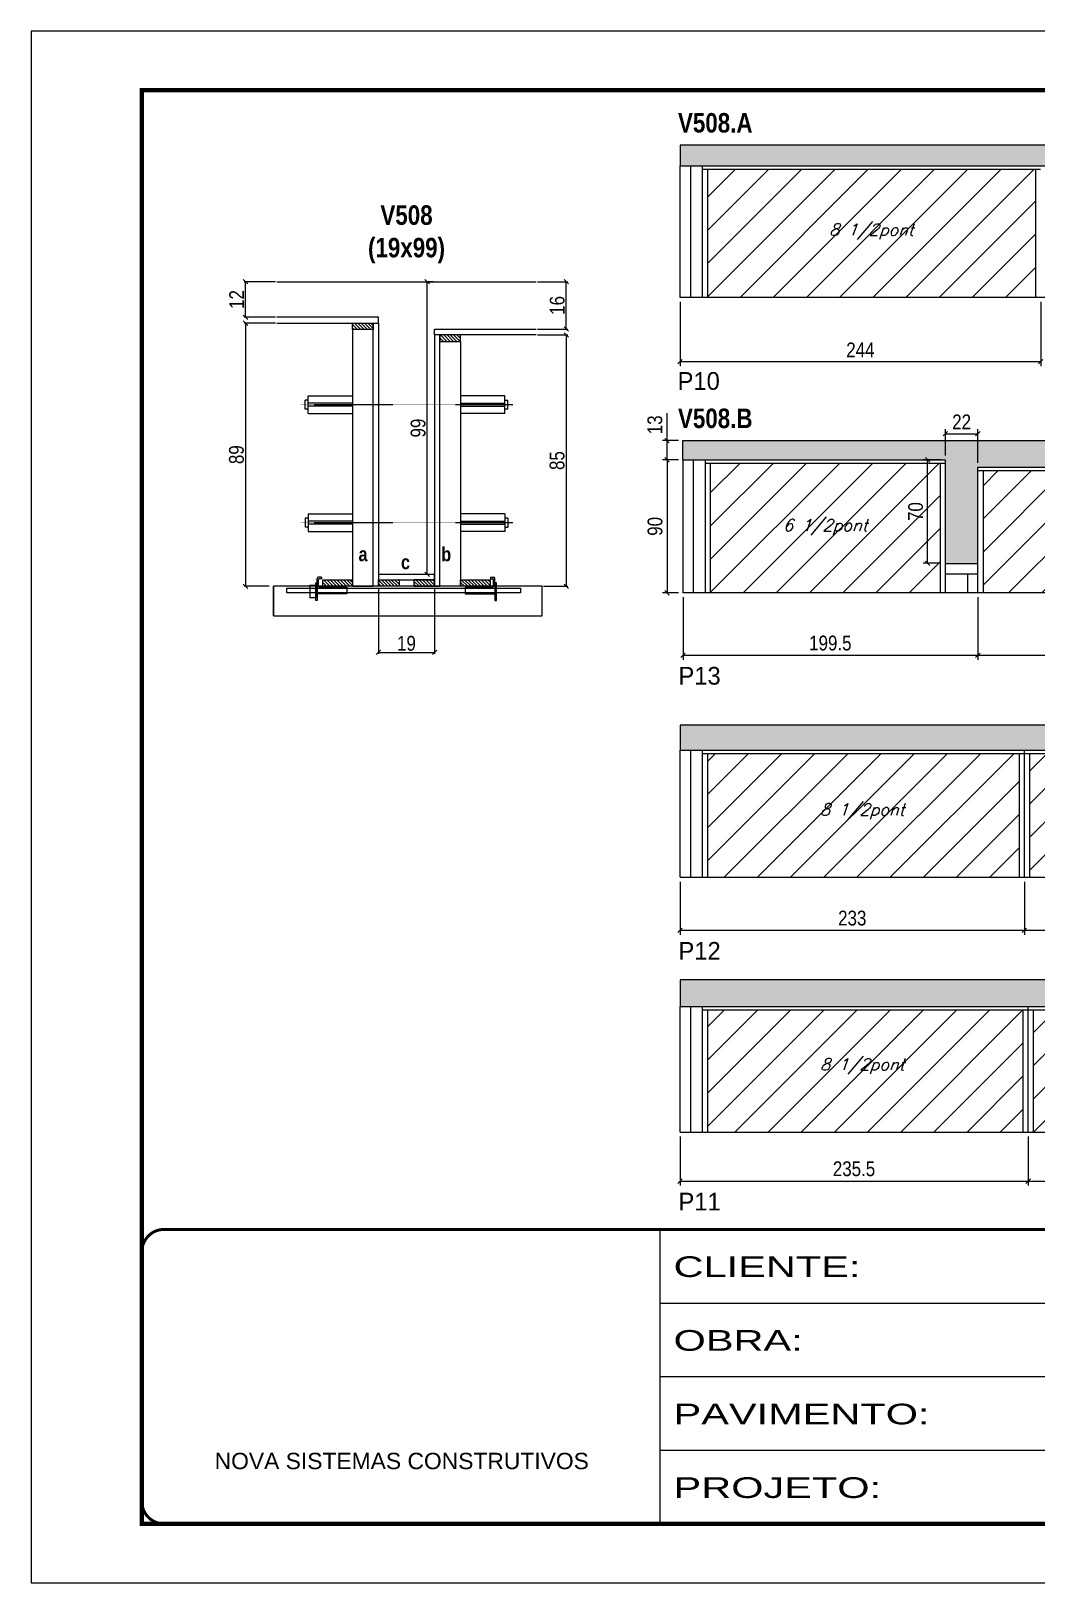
# Model space of a CAD drawing. Extents: x 13154 to 22413, y 1253 to 30260.
# Drawn here: x 16338 to 17018, y 26522 to 27572 of the extents above; entities that cross this region are included whole.
import ezdxf

# ---------------------------------------------------------------- set-up
doc = ezdxf.new("R2010")
doc.units = 0
for name, pattern in [('CONTINUO', [0]), ('DASHED', [0.75, 0.5, -0.25]), ('HIDDEN', [0.375, 0.25, -0.125])]:
    doc.linetypes.add(name, pattern=pattern)
for name, color, linetype in [('5', 5, 'Continuous'), ('barrote', 251, 'Continuous'), ('COTA', 241, 'Continuous'), ('detalhes', 4, 'Continuous'), ('NOMENCLATURA', 7, 'Continuous'), ('Painéis', 200, 'Continuous'), ('presilha', 1, 'Continuous'), ('SARR_2.2x10', 60, 'Continuous'), ('SARR_2.2x7', 40, 'Continuous'), ('SARR_3.5x7', 81, 'Continuous'), ('TENSOR', 3, 'Continuous'), ('texto', 7, 'Continuous')]:
    doc.layers.add(name, color=color, linetype=linetype)
for name, color, linetype, lineweight in [('CONCRETO', 251, 'Continuous', 25), ('Folhas', 255, 'Continuous', 9), ('Hachura', 251, 'Continuous', 9), ('SARRAFO DE PRESSAO', 251, 'DASHED', 9), ('SCO-___-LAJ', 2, 'Continuous', 0)]:
    doc.layers.add(name, color=color, linetype=linetype, lineweight=lineweight)
doc.styles.add('ARIAL', font='arial.ttf')
doc.styles.add('COTA TECNICA', font='techl___.ttf', dxfattribs={"height": 10})
doc.styles.add('COTA TECNICA 2X', font='techl___.ttf', dxfattribs={"height": 10})
doc.styles.add('Romans', font='romans.shx')
doc.styles.add('ROMAS860', font='ROMAS860.SHX')
doc.styles.add('TECNICA', font='techb___.ttf', dxfattribs={"height": 10})
doc.styles.add('Tecnologia', font='')
doc.styles.get('Tecnologia').set_extended_font_data('Forgotten Futurist')
doc.dimstyles.new('PAINEL', dxfattribs={"dimtxt": 10, "dimasz": 3, "dimexe": 3, "dimexo": 3, "dimgap": 3, "dimtad": 1, "dimdec": 1, "dimzin": 12, "dimdsep": 46, "dimtxsty": 'COTA TECNICA', "dimblk1": 'OBLIQUE', "dimblk2": 'OBLIQUE', "dimsah": 1, "dimcen": 0.9, "dimclrd": 4, "dimclre": 4, "dimclrt": 240, "dimadec": 1, "dimazin": 3, "dimtfac": 1, "dimtdec": 1, "dimtmove": 0, "dimatfit": 3, "dimfxl": 1, "dimtolj": 1, "dimtzin": 12, "dimarcsym": 0})
doc.dimstyles.new('SECAO', dxfattribs={"dimscale": 0.333333, "dimtxt": 5, "dimasz": 9, "dimexe": 3, "dimexo": 3, "dimgap": 3, "dimtad": 1, "dimdec": 1, "dimlfac": 0.5, "dimzin": 12, "dimdsep": 46, "dimtxsty": 'COTA TECNICA 2X', "dimblk1": 'OBLIQUE', "dimblk2": 'OBLIQUE', "dimsah": 1, "dimcen": 0.9, "dimclrd": 4, "dimclre": 4, "dimclrt": 240, "dimadec": 1, "dimazin": 3, "dimtfac": 1, "dimtdec": 1, "dimtmove": 0, "dimatfit": 3, "dimfxl": 1, "dimtolj": 1, "dimtzin": 12, "dimarcsym": 0})

# ---------------------------------------------------------------- blocks, each defined once
blk = doc.blocks.new('9999999999')
at = {"color": 30, "linetype": 'CONTINUO'}
for p, q in [((98564.6, 34230.2), (98564.6, 34429.4)), ((98564.6, 34379.6), (99584, 34379.6)), ((98564.6, 34329.8), (99488, 34329.8)), ((98564.6, 34280), (99488, 34280))]:
    blk.add_line(p, q, dxfattribs=at)
at = {"color": 30, "linetype": 'CONTINUO', "const_width": 2}
blk.add_lwpolyline([(99584, 34230.2), (99584, 34414.4, 0.414214), (99569, 34429.4), (98229, 34429.4, 0.414214), (98214, 34414.4), (98214, 34245.2, 0.414214), (98229, 34230.2), (99584, 34230.2)], format="xyb", dxfattribs=at)
at = {"layer": 'Folhas'}
blk.add_lwpolyline([(98139, 34190.2), (99624, 34190.2), (99624, 35240.2), (98139, 35240.2)], close=True, dxfattribs=at)
at = {"layer": 'Folhas', "color": 30, "const_width": 3}
blk.add_lwpolyline([(98214, 34230.2), (99584, 34230.2), (99584, 35200.2), (98214, 35200.2)], close=True, dxfattribs=at)
at = {"color": 7, "linetype": 'Continuous', "ltscale": 5, "style": 'ARIAL'}
blk.add_text('NOVA SISTEMAS CONSTRUTIVOS', height=11.059, dxfattribs=at).set_placement((98263.2, 34267.2))
at = {"layer": 'Folhas', "color": 7, "style": 'Tecnologia', "width": 1.5}
for s, p in [('CLIENTE:', (98573.7, 34397.2)), ('OBRA:', (98573.7, 34347.3)), ('PAVIMENTO:', (98573.7, 34297.5)), ('PROJETO:', (98573.7, 34247.7))]:
    blk.add_text(s, height=14, dxfattribs=at).set_placement(p)
blk = doc.blocks.new('PRESILHA METÁLICA 1')
at = {"layer": 'presilha'}
for p, q in [((7.5, 10.6), (7.5, 19.9)), ((12, 21), (8.6, 21)), ((9, 11.6), (9, 18.9)), ((12, 19.5), (9.6, 19.5)), ((12, 21), (12, 19.5)), ((0, 13), (6, 13)), ((0, 13), (0, 0)), ((6, 0), (0, 0)), ((6, 15.5), (7.5, 15.5)), ((6, -2.5), (6, 15.5)), ((6, 13), (6, 0)), ((7.5, 15.5), (7.5, -2.5)), ((37.5, 4.1), (7.5, 4.1)), ((37.5, 11), (9.6, 11)), ((37.5, 11), (37.5, 4.1)), ((7.5, -2.5), (6, -2.5))]:
    blk.add_line(p, q, dxfattribs=at)
for centre, radius, start, end in [((8.6, 19.9), 1.14, 90, 180), ((9.6, 18.9), 0.57, 90, 180), ((9.6, 11.6), 0.57, 180, 270)]:
    blk.add_arc(centre, radius, start, end, dxfattribs=at)
blk = doc.blocks.new('PRESILHA METÁLICA 2')
at = {"layer": 'presilha'}
for p, q in [((-5.2, 23.5), (-5.2, 22)), ((-5.2, 23.5), (-1.9, 23.5)), ((-5.2, 22), (-2.8, 22)), ((-2.2, 14.1), (-2.2, 21.4)), ((0.8, 18), (-0.8, 18)), ((-0.8, 18), (-0.8, 0)), ((-0.8, 14.6), (-0.8, 22.4)), ((0.8, 0), (0.8, 18)), ((-30.8, 13.5), (-30.8, 6.6)), ((-30.8, 13.5), (-2.8, 13.5)), ((-30.8, 6.6), (-0.8, 6.6)), ((-0.8, 0), (0.8, 0))]:
    blk.add_line(p, q, dxfattribs=at)
for centre, radius, start, end in [((-2.8, 21.4), 0.57, 0, 90), ((-1.9, 22.4), 1.14, 0, 90), ((-2.8, 14.1), 0.57, 270, 0)]:
    blk.add_arc(centre, radius, start, end, dxfattribs=at)
blk = doc.blocks.new('_Oblique')
at = {"color": 0, "linetype": 'ByBlock', "lineweight": -2}
blk.add_line((-0.5, -0.5), (0.5, 0.5), dxfattribs=at)
blk = doc.blocks.new('*D164')
at = {"layer": 'COTA', "color": 4, "lineweight": -2, "transparency": 16777216}
for p, q in [((16680.6, 27366.4), (16701, 27366.4)), ((16700, 27366.4), (16700, 27196.4)), ((16684.7, 27196.4), (16701, 27196.4))]:
    blk.add_line(p, q, dxfattribs=at)
at = {"layer": 'Defpoints', "color": 0, "transparency": 16777216}
for p in [(16679.6, 27366.4), (16683.7, 27196.4), (16700, 27196.4)]:
    blk.add_point(p, dxfattribs=at)
at = {"layer": 'COTA', "color": 4, "lineweight": -2, "transparency": 16777216, "xscale": 3, "yscale": 3, "zscale": 3}
for p, rotation in [((16700, 27366.4), 90), ((16700, 27196.4), 270)]:
    blk.add_blockref('_Oblique', p, dxfattribs=dict(at, rotation=rotation))
at = {"layer": 'COTA', "color": 240, "transparency": 16777216, "insert": (16693.8, 27281.4), "char_height": 10, "attachment_point": 5, "rotation": 90, "style": 'COTA TECNICA 2X'}
blk.add_mtext('\\A1;85', dxfattribs=at)
blk = doc.blocks.new('*D165')
at = {"layer": 'COTA', "color": 4, "lineweight": -2, "transparency": 16777216}
for p, q in [((16680.6, 27402.4), (16701, 27402.4)), ((16700, 27370.4), (16700, 27402.4)), ((16680.6, 27370.4), (16701, 27370.4))]:
    blk.add_line(p, q, dxfattribs=at)
at = {"layer": 'Defpoints', "color": 0, "transparency": 16777216}
for p in [(16679.6, 27402.4), (16700, 27402.4), (16679.6, 27370.4)]:
    blk.add_point(p, dxfattribs=at)
at = {"layer": 'COTA', "color": 4, "lineweight": -2, "transparency": 16777216, "xscale": 3, "yscale": 3, "zscale": 3}
for p, rotation in [((16700, 27402.4), 90), ((16700, 27370.4), 270)]:
    blk.add_blockref('_Oblique', p, dxfattribs=dict(at, rotation=rotation))
at = {"layer": 'COTA', "color": 240, "transparency": 16777216, "insert": (16693.9, 27386.4), "char_height": 10, "attachment_point": 5, "rotation": 90, "style": 'COTA TECNICA 2X'}
blk.add_mtext('\\A1;16', dxfattribs=at)
blk = doc.blocks.new('*D166')
at = {"layer": 'COTA', "color": 4, "lineweight": -2, "transparency": 16777216}
for p, q in [((16503.2, 27374.4), (16482, 27374.4)), ((16483, 27374.4), (16483, 27196.4)), ((16499.1, 27196.4), (16482, 27196.4))]:
    blk.add_line(p, q, dxfattribs=at)
at = {"layer": 'Defpoints', "color": 0, "transparency": 16777216}
for p in [(16504.2, 27374.4), (16483, 27196.4), (16500.1, 27196.4)]:
    blk.add_point(p, dxfattribs=at)
at = {"layer": 'COTA', "color": 4, "lineweight": -2, "transparency": 16777216, "xscale": 3, "yscale": 3, "zscale": 3}
for p, rotation in [((16483, 27374.4), 90), ((16483, 27196.4), 270)]:
    blk.add_blockref('_Oblique', p, dxfattribs=dict(at, rotation=rotation))
at = {"layer": 'COTA', "color": 240, "transparency": 16777216, "insert": (16476.9, 27285.4), "char_height": 10, "attachment_point": 5, "rotation": 90, "style": 'COTA TECNICA 2X'}
blk.add_mtext('\\A1;89', dxfattribs=at)
blk = doc.blocks.new('*D167')
at = {"layer": 'COTA', "color": 4, "lineweight": -2, "transparency": 16777216}
for p, q in [((16609.9, 27402.4), (16604.9, 27402.4)), ((16605.9, 27204.4), (16605.9, 27402.4)), ((16609.9, 27204.4), (16604.9, 27204.4))]:
    blk.add_line(p, q, dxfattribs=at)
at = {"layer": 'Defpoints', "color": 0, "transparency": 16777216}
for p in [(16605.9, 27402.4), (16610.9, 27402.4), (16610.9, 27204.4)]:
    blk.add_point(p, dxfattribs=at)
at = {"layer": 'COTA', "color": 4, "lineweight": -2, "transparency": 16777216, "xscale": 3, "yscale": 3, "zscale": 3}
for p, rotation in [((16605.9, 27402.4), 90), ((16605.9, 27204.4), 270)]:
    blk.add_blockref('_Oblique', p, dxfattribs=dict(at, rotation=rotation))
at = {"layer": 'COTA', "color": 240, "transparency": 16777216, "insert": (16599.8, 27303.4), "char_height": 10, "attachment_point": 5, "rotation": 90, "style": 'COTA TECNICA 2X'}
blk.add_mtext('\\A1;99', dxfattribs=at)
blk = doc.blocks.new('*D168')
at = {"layer": 'COTA', "color": 4, "lineweight": -2, "transparency": 16777216}
for p, q in [((16503.2, 27402.4), (16482, 27402.4)), ((16483, 27378.4), (16483, 27402.4)), ((16503.2, 27378.4), (16482, 27378.4))]:
    blk.add_line(p, q, dxfattribs=at)
at = {"layer": 'Defpoints', "color": 0, "transparency": 16777216}
for p in [(16483, 27402.4), (16504.2, 27402.4), (16504.2, 27378.4)]:
    blk.add_point(p, dxfattribs=at)
at = {"layer": 'COTA', "color": 4, "lineweight": -2, "transparency": 16777216, "xscale": 3, "yscale": 3, "zscale": 3}
for p, rotation in [((16483, 27402.4), 90), ((16483, 27378.4), 270)]:
    blk.add_blockref('_Oblique', p, dxfattribs=dict(at, rotation=rotation))
at = {"layer": 'COTA', "color": 240, "transparency": 16777216, "insert": (16477, 27390.4), "char_height": 10, "attachment_point": 5, "rotation": 90, "style": 'COTA TECNICA 2X'}
blk.add_mtext('\\A1;12', dxfattribs=at)
blk = doc.blocks.new('*D169')
at = {"layer": 'COTA', "color": 4, "lineweight": -2, "transparency": 16777216}
for p, q in [((16572.9, 27195.4), (16572.9, 27150.6)), ((16610.9, 27195.4), (16610.9, 27150.6)), ((16572.9, 27151.6), (16610.9, 27151.6))]:
    blk.add_line(p, q, dxfattribs=at)
at = {"layer": 'Defpoints', "color": 0, "transparency": 16777216}
for p in [(16572.9, 27196.4), (16610.9, 27196.4), (16610.9, 27151.6)]:
    blk.add_point(p, dxfattribs=at)
at = {"layer": 'COTA', "color": 4, "lineweight": -2, "transparency": 16777216, "xscale": 3, "yscale": 3, "zscale": 3, "rotation": 180}
blk.add_blockref('_Oblique', (16572.9, 27151.6), dxfattribs=at)
at = {"layer": 'COTA', "color": 4, "lineweight": -2, "transparency": 16777216, "xscale": 3, "yscale": 3, "zscale": 3}
blk.add_blockref('_Oblique', (16610.9, 27151.6), dxfattribs=at)
at = {"layer": 'COTA', "color": 240, "transparency": 16777216, "insert": (16591.9, 27157.7), "char_height": 10, "attachment_point": 5, "style": 'COTA TECNICA 2X'}
blk.add_mtext('\\A1;19', dxfattribs=at)
blk = doc.blocks.new('*D172')
at = {"layer": 'COTA', "color": 4, "linetype": 'ByBlock', "lineweight": -2, "transparency": 16777216}
for p, q in [((16777, 27388.8), (16777, 27345.3)), ((17021, 27388.8), (17021, 27345.3)), ((17021, 27348.3), (16777, 27348.3))]:
    blk.add_line(p, q, dxfattribs=at)
at = {"layer": 'Defpoints', "color": 0, "linetype": 'ByBlock', "transparency": 16777216}
for p in [(16777, 27391.8), (17021, 27391.8), (16777, 27348.3)]:
    blk.add_point(p, dxfattribs=at)
at = {"layer": 'COTA', "color": 4, "linetype": 'ByBlock', "lineweight": -2, "transparency": 16777216, "xscale": 3, "yscale": 3, "zscale": 3, "rotation": 180}
blk.add_blockref('_Oblique', (16777, 27348.3), dxfattribs=at)
at = {"layer": 'COTA', "color": 4, "linetype": 'ByBlock', "lineweight": -2, "transparency": 16777216, "xscale": 3, "yscale": 3, "zscale": 3}
blk.add_blockref('_Oblique', (17021, 27348.3), dxfattribs=at)
at = {"layer": 'COTA', "color": 240, "linetype": 'ByBlock', "transparency": 16777216, "insert": (16899, 27356.3), "char_height": 10, "attachment_point": 5, "style": 'COTA TECNICA'}
blk.add_mtext('\\A1;244', dxfattribs=at)
blk = doc.blocks.new('*D179')
at = {"layer": 'COTA', "color": 4, "linetype": 'ByBlock', "lineweight": -2, "transparency": 16777216}
for p, q in [((16779, 27188.9), (16779, 27146.7)), ((16978.5, 27188.9), (16978.5, 27146.7)), ((16779, 27149.7), (16978.5, 27149.7))]:
    blk.add_line(p, q, dxfattribs=at)
at = {"layer": 'Defpoints', "color": 0, "linetype": 'ByBlock', "transparency": 16777216}
for p in [(16779, 27191.9), (16978.5, 27191.9), (16978.5, 27149.7)]:
    blk.add_point(p, dxfattribs=at)
at = {"layer": 'COTA', "color": 4, "linetype": 'ByBlock', "lineweight": -2, "transparency": 16777216, "xscale": 3, "yscale": 3, "zscale": 3, "rotation": 180}
blk.add_blockref('_Oblique', (16779, 27149.7), dxfattribs=at)
at = {"layer": 'COTA', "color": 4, "linetype": 'ByBlock', "lineweight": -2, "transparency": 16777216, "xscale": 3, "yscale": 3, "zscale": 3}
blk.add_blockref('_Oblique', (16978.5, 27149.7), dxfattribs=at)
at = {"layer": 'COTA', "color": 240, "linetype": 'ByBlock', "transparency": 16777216, "insert": (16878.7, 27157.9), "char_height": 10, "attachment_point": 5, "style": 'COTA TECNICA'}
blk.add_mtext('\\A1;199.5', dxfattribs=at)
blk = doc.blocks.new('*D181')
at = {"layer": 'COTA', "color": 4, "lineweight": -2, "transparency": 16777216}
for p, q in [((16776, 27281.9), (16765.2, 27281.9)), ((16768.2, 27281.9), (16768.2, 27191.9)), ((16776, 27191.9), (16765.2, 27191.9))]:
    blk.add_line(p, q, dxfattribs=at)
at = {"layer": 'Defpoints', "color": 0, "transparency": 16777216}
for p in [(16779, 27281.9), (16768.2, 27191.9), (16779, 27191.9)]:
    blk.add_point(p, dxfattribs=at)
at = {"layer": 'COTA', "color": 4, "lineweight": -2, "transparency": 16777216, "xscale": 3, "yscale": 3, "zscale": 3}
for p, rotation in [((16768.2, 27281.9), 90), ((16768.2, 27191.9), 270)]:
    blk.add_blockref('_Oblique', p, dxfattribs=dict(at, rotation=rotation))
at = {"layer": 'COTA', "color": 240, "transparency": 16777216, "insert": (16760.1, 27236.9), "char_height": 10, "attachment_point": 5, "rotation": 90, "style": 'COTA TECNICA'}
blk.add_mtext('\\A1;90', dxfattribs=at)
blk = doc.blocks.new('*D182')
at = {"layer": 'COTA', "color": 4, "lineweight": -2, "transparency": 16777216}
for p, q in [((16768.2, 27294.9), (16768.2, 27313.4)), ((16776, 27294.9), (16765.2, 27294.9)), ((16768.2, 27281.9), (16768.2, 27294.9)), ((16776, 27281.9), (16765.2, 27281.9))]:
    blk.add_line(p, q, dxfattribs=at)
at = {"layer": 'Defpoints', "color": 0, "transparency": 16777216}
for p in [(16768.2, 27294.9), (16779, 27294.9), (16779, 27281.9)]:
    blk.add_point(p, dxfattribs=at)
at = {"layer": 'COTA', "color": 4, "lineweight": -2, "transparency": 16777216, "xscale": 3, "yscale": 3, "zscale": 3}
for p, rotation in [((16768.2, 27294.9), 90), ((16768.2, 27281.9), 270)]:
    blk.add_blockref('_Oblique', p, dxfattribs=dict(at, rotation=rotation))
at = {"layer": 'COTA', "color": 240, "transparency": 16777216, "insert": (16760, 27305.6), "char_height": 10, "attachment_point": 5, "rotation": 90, "style": 'COTA TECNICA'}
blk.add_mtext('\\A1;13', dxfattribs=at)
blk = doc.blocks.new('*D183')
at = {"layer": 'COTA', "color": 4, "lineweight": -2, "transparency": 16777216}
for p, q in [((16978.5, 27188.9), (16978.5, 27146.7)), ((17210, 27188.9), (17210, 27146.7)), ((16978.5, 27149.7), (17210, 27149.7))]:
    blk.add_line(p, q, dxfattribs=at)
at = {"layer": 'Defpoints', "color": 0, "transparency": 16777216}
for p in [(16978.5, 27191.9), (17210, 27191.9), (17210, 27149.7)]:
    blk.add_point(p, dxfattribs=at)
at = {"layer": 'COTA', "color": 4, "lineweight": -2, "transparency": 16777216, "xscale": 3, "yscale": 3, "zscale": 3, "rotation": 180}
blk.add_blockref('_Oblique', (16978.5, 27149.7), dxfattribs=at)
at = {"layer": 'COTA', "color": 4, "lineweight": -2, "transparency": 16777216, "xscale": 3, "yscale": 3, "zscale": 3}
blk.add_blockref('_Oblique', (17210, 27149.7), dxfattribs=at)
at = {"layer": 'COTA', "color": 240, "transparency": 16777216, "insert": (17094.2, 27157.9), "char_height": 10, "attachment_point": 5, "style": 'COTA TECNICA'}
blk.add_mtext('\\A1;231.5', dxfattribs=at)
blk = doc.blocks.new('*D188')
at = {"layer": 'COTA', "color": 4, "lineweight": -2, "transparency": 16777216}
for p, q in [((16777, 26996.5), (16777, 26960.6)), ((17010, 26996.5), (17010, 26960.6)), ((16777, 26963.6), (17010, 26963.6))]:
    blk.add_line(p, q, dxfattribs=at)
at = {"layer": 'Defpoints', "color": 0, "transparency": 16777216}
for p in [(16777, 26999.5), (17010, 26999.5), (17010, 26963.6)]:
    blk.add_point(p, dxfattribs=at)
at = {"layer": 'COTA', "color": 4, "lineweight": -2, "transparency": 16777216, "xscale": 3, "yscale": 3, "zscale": 3, "rotation": 180}
blk.add_blockref('_Oblique', (16777, 26963.6), dxfattribs=at)
at = {"layer": 'COTA', "color": 4, "lineweight": -2, "transparency": 16777216, "xscale": 3, "yscale": 3, "zscale": 3}
blk.add_blockref('_Oblique', (17010, 26963.6), dxfattribs=at)
at = {"layer": 'COTA', "color": 240, "transparency": 16777216, "insert": (16893.5, 26971.8), "char_height": 10, "attachment_point": 5, "style": 'COTA TECNICA'}
blk.add_mtext('\\A1;233', dxfattribs=at)
blk = doc.blocks.new('*D189')
at = {"layer": 'COTA', "color": 4, "lineweight": -2, "transparency": 16777216}
for p, q in [((17010, 26996.5), (17010, 26960.6)), ((17254, 26996.5), (17254, 26960.6)), ((17010, 26963.6), (17254, 26963.6))]:
    blk.add_line(p, q, dxfattribs=at)
at = {"layer": 'Defpoints', "color": 0, "transparency": 16777216}
for p in [(17010, 26999.5), (17254, 26999.5), (17254, 26963.6)]:
    blk.add_point(p, dxfattribs=at)
at = {"layer": 'COTA', "color": 4, "lineweight": -2, "transparency": 16777216, "xscale": 3, "yscale": 3, "zscale": 3, "rotation": 180}
blk.add_blockref('_Oblique', (17010, 26963.6), dxfattribs=at)
at = {"layer": 'COTA', "color": 4, "lineweight": -2, "transparency": 16777216, "xscale": 3, "yscale": 3, "zscale": 3}
blk.add_blockref('_Oblique', (17254, 26963.6), dxfattribs=at)
at = {"layer": 'COTA', "color": 240, "transparency": 16777216, "insert": (17132, 26971.7), "char_height": 10, "attachment_point": 5, "style": 'COTA TECNICA'}
blk.add_mtext('\\A1;244', dxfattribs=at)
blk = doc.blocks.new('*D195')
at = {"layer": 'COTA', "color": 4, "lineweight": -2, "transparency": 16777216}
for p, q in [((16777, 26824), (16777, 26790.9)), ((17012.5, 26824), (17012.5, 26790.9)), ((16777, 26793.9), (17012.5, 26793.9))]:
    blk.add_line(p, q, dxfattribs=at)
at = {"layer": 'Defpoints', "color": 0, "transparency": 16777216}
for p in [(16777, 26827), (17012.5, 26827), (17012.5, 26793.9)]:
    blk.add_point(p, dxfattribs=at)
at = {"layer": 'COTA', "color": 4, "lineweight": -2, "transparency": 16777216, "xscale": 3, "yscale": 3, "zscale": 3, "rotation": 180}
blk.add_blockref('_Oblique', (16777, 26793.9), dxfattribs=at)
at = {"layer": 'COTA', "color": 4, "lineweight": -2, "transparency": 16777216, "xscale": 3, "yscale": 3, "zscale": 3}
blk.add_blockref('_Oblique', (17012.5, 26793.9), dxfattribs=at)
at = {"layer": 'COTA', "color": 240, "transparency": 16777216, "insert": (16894.7, 26802.2), "char_height": 10, "attachment_point": 5, "style": 'COTA TECNICA'}
blk.add_mtext('\\A1;235.5', dxfattribs=at)
blk = doc.blocks.new('*D196')
at = {"layer": 'COTA', "color": 4, "lineweight": -2, "transparency": 16777216}
for p, q in [((17012.5, 26824), (17012.5, 26790.9)), ((17256.5, 26824), (17256.5, 26790.9)), ((17012.5, 26793.9), (17256.5, 26793.9))]:
    blk.add_line(p, q, dxfattribs=at)
at = {"layer": 'Defpoints', "color": 0, "transparency": 16777216}
for p in [(17012.5, 26827), (17256.5, 26827), (17256.5, 26793.9)]:
    blk.add_point(p, dxfattribs=at)
at = {"layer": 'COTA', "color": 4, "lineweight": -2, "transparency": 16777216, "xscale": 3, "yscale": 3, "zscale": 3, "rotation": 180}
blk.add_blockref('_Oblique', (17012.5, 26793.9), dxfattribs=at)
at = {"layer": 'COTA', "color": 4, "lineweight": -2, "transparency": 16777216, "xscale": 3, "yscale": 3, "zscale": 3}
blk.add_blockref('_Oblique', (17256.5, 26793.9), dxfattribs=at)
at = {"layer": 'COTA', "color": 240, "transparency": 16777216, "insert": (17134.5, 26802), "char_height": 10, "attachment_point": 5, "style": 'COTA TECNICA'}
blk.add_mtext('\\A1;244', dxfattribs=at)
blk = doc.blocks.new('*D755')
at = {"layer": 'COTA', "color": 4, "lineweight": -2, "transparency": 16777216}
for p, q in [((16953.5, 27281.9), (16941.5, 27281.9)), ((16944.5, 27211.9), (16944.5, 27281.9)), ((16953.5, 27211.9), (16941.5, 27211.9))]:
    blk.add_line(p, q, dxfattribs=at)
at = {"layer": 'Defpoints', "color": 0, "transparency": 16777216}
for p in [(16944.5, 27281.9), (16956.5, 27281.9), (16956.5, 27211.9)]:
    blk.add_point(p, dxfattribs=at)
at = {"layer": 'COTA', "color": 4, "lineweight": -2, "transparency": 16777216, "xscale": 3, "yscale": 3, "zscale": 3}
for p, rotation in [((16944.5, 27281.9), 90), ((16944.5, 27211.9), 270)]:
    blk.add_blockref('_Oblique', p, dxfattribs=dict(at, rotation=rotation))
at = {"layer": 'COTA', "color": 240, "transparency": 16777216, "insert": (16936.4, 27246.9), "char_height": 10, "attachment_point": 5, "rotation": 90, "style": 'COTA TECNICA'}
blk.add_mtext('\\A1;70', dxfattribs=at)
blk = doc.blocks.new('*D756')
at = {"layer": 'COTA', "color": 4, "lineweight": -2, "transparency": 16777216}
for p, q in [((16956.5, 27284.9), (16956.5, 27302.6)), ((16978.5, 27279.9), (16978.5, 27302.6)), ((16956.5, 27299.6), (16978.5, 27299.6))]:
    blk.add_line(p, q, dxfattribs=at)
at = {"layer": 'Defpoints', "color": 0, "transparency": 16777216}
for p in [(16978.5, 27299.6), (16956.5, 27281.9), (16978.5, 27276.9)]:
    blk.add_point(p, dxfattribs=at)
at = {"layer": 'COTA', "color": 4, "lineweight": -2, "transparency": 16777216, "xscale": 3, "yscale": 3, "zscale": 3, "rotation": 180}
blk.add_blockref('_Oblique', (16956.5, 27299.6), dxfattribs=at)
at = {"layer": 'COTA', "color": 4, "lineweight": -2, "transparency": 16777216, "xscale": 3, "yscale": 3, "zscale": 3}
blk.add_blockref('_Oblique', (16978.5, 27299.6), dxfattribs=at)
at = {"layer": 'COTA', "color": 240, "transparency": 16777216, "insert": (16967.5, 27307.6), "char_height": 10, "attachment_point": 5, "style": 'COTA TECNICA'}
blk.add_mtext('\\A1;22', dxfattribs=at)

msp = doc.modelspace()

# ---------------------------------------------------------------- hatches: boundary and pattern name
at = {"layer": 'COTA'}
h = msp.add_hatch(dxfattribs=at)
h.set_pattern_fill('AR-CONC', color=256, scale=0.03)
h.set_pattern_definition([(50, (-91.7323, 15.632), (5.4655401, -0.47817257), [0.5715, -6.2865]), (355, (-91.732, 15.632), (-1.0573026, 5.7317054), [0.4572, -5.0292175]), (100.451445, (-91.277, 15.5923), (4.4082374, 5.2535326), [0.4857003, -5.3427073]), (46.1842, (-91.732, 17.156), (8.1323712, -1.2612698), [0.85725, -9.42975]), (96.635558, (-91.0546, 17.051), (7.122124, 7.4227837), [0.7285507, -8.0140682]), (351.18415, (-91.732, 17.156), (7.122124, 7.4227837), [0.685799, -7.543792]), (21, (-90.9703, 16.775), (4.54843174, -3.06795595), [0.5715, -6.2865]), (326, (-90.97, 16.775), (1.85406085, 5.525639), [0.4572, -5.0292]), (71.451445, (-90.591, 16.5195), (6.4024926, 2.4576831), [0.4857003, -5.3426981]), (37.5, (-91.7323, 15.6322), (0.0926581, 2.53665117), [0, -4.96824, 0, -5.1054, 0, -5.04825]), (7.5, (-91.7323, 15.6322), (2.00458988, 3.00541724), [0, -2.91084, 0, -4.85394, 0, -1.92405]), (327.5, (-93.4315, 15.6322), (4.06771786, -0.17186232), [0, -1.905, 0, -5.9436, 0, -7.8867]), (317.5, (-94.1935, 15.632), (4.44387544, 0.76279473), [0, -2.4765, 0, -3.94716, 0, -5.6007])])
h.paths.add_polyline_path([(17486.98, 27411.81), (17508.98, 27411.81), (17508.98, 27494.81), (16776.98, 27494.81), (16776.98, 27480.81), (17486.98, 27480.81)])
h = msp.add_hatch(dxfattribs=at)
h.set_pattern_fill('AR-CONC', color=256, scale=0.03)
h.set_pattern_definition([(50, (0, 24.428), (5.4655401, -0.47817257), [0.5715, -6.2865]), (355, (0, 24.428), (-1.0573026, 5.7317054), [0.4572, -5.0292175]), (100.451445, (0.4555, 24.388), (4.4082374, 5.2535326), [0.4857003, -5.3427073]), (46.1842, (0, 25.952), (8.1323712, -1.2612698), [0.85725, -9.42975]), (96.635558, (0.678, 25.847), (7.122124, 7.4227837), [0.7285507, -8.0140682]), (351.18415, (0, 25.952), (7.122124, 7.4227837), [0.685799, -7.543792]), (21, (0.762, 25.571), (4.54843174, -3.06795595), [0.5715, -6.2865]), (326, (0.762, 25.571), (1.85406085, 5.525639), [0.4572, -5.0292]), (71.451445, (1.141, 25.315), (6.4024926, 2.4576831), [0.4857003, -5.3426981]), (37.5, (0, 24.4278), (0.0926581, 2.53665117), [0, -4.96824, 0, -5.1054, 0, -5.04825]), (7.5, (0, 24.4278), (2.00458988, 3.00541724), [0, -2.91084, 0, -4.85394, 0, -1.92405]), (327.5, (-1.6993, 24.4278), (4.06771786, -0.17186232), [0, -1.905, 0, -5.9436, 0, -7.8867]), (317.5, (-2.4613, 24.428), (4.44387544, 0.76279473), [0, -2.4765, 0, -3.94716, 0, -5.6007])])
h.paths.add_polyline_path([(16956.48, 27211.88), (16978.48, 27211.88), (16978.48, 27276.88), (17697.98, 27276.88), (17697.98, 27294.88), (16778.98, 27294.88), (16778.98, 27281.88), (16956.48, 27281.88)])
h = msp.add_hatch(dxfattribs=at)
h.set_pattern_fill('AR-CONC', color=256, scale=0.03)
h.paths.add_polyline_path([(17497.98, 27085.49), (17497.98, 27102.49), (16776.98, 27102.49), (16776.98, 27085.49)])
h = msp.add_hatch(dxfattribs=at)
h.set_pattern_fill('AR-CONC', color=256, scale=0.03)
h.set_pattern_definition([(50, (2.5, -172.444), (5.4655401, -0.47817257), [0.5715, -6.2865]), (355, (2.5, -172.444), (-1.0573026, 5.7317054), [0.4572, -5.0292175]), (100.451445, (2.9555, -172.4837), (4.4082374, 5.2535326), [0.4857003, -5.3427073]), (46.1842, (2.5, -170.92), (8.1323712, -1.2612698), [0.85725, -9.42975]), (96.635558, (3.178, -171.025), (7.122124, 7.4227837), [0.7285507, -8.0140682]), (351.18415, (2.5, -170.92), (7.122124, 7.4227837), [0.685799, -7.543792]), (21, (3.262, -171.301), (4.54843174, -3.06795595), [0.5715, -6.2865]), (326, (3.262, -171.301), (1.85406085, 5.525639), [0.4572, -5.0292]), (71.451445, (3.641, -171.5565), (6.4024926, 2.4576831), [0.4857003, -5.3426981]), (37.5, (2.5, -172.4439), (0.0926581, 2.53665117), [0, -4.96824, 0, -5.1054, 0, -5.04825]), (7.5, (2.5, -172.444), (2.00458988, 3.00541724), [0, -2.91084, 0, -4.85394, 0, -1.92405]), (327.5, (0.8007, -172.4439), (4.06771786, -0.17186232), [0, -1.905, 0, -5.9436, 0, -7.8867]), (317.5, (0.0387, -172.444), (4.44387544, 0.76279473), [0, -2.4765, 0, -3.94716, 0, -5.6007])])
h.paths.add_polyline_path([(17500.48, 26912.05), (17500.48, 26930.05), (16776.98, 26930.05), (16776.98, 26912.05)])
at = {"layer": 'Hachura', "linetype": 'ByBlock'}
h = msp.add_hatch(dxfattribs=at)
h.set_pattern_fill('ANSI31', color=256, scale=5)
h.paths.add_polyline_path([(16795.48, 27478.61), (16795.48, 27391.81), (17017.48, 27391.81), (17017.48, 27478.61)])
h.paths.add_polyline_path([(17261.48, 27391.81), (17261.48, 27478.61), (17024.48, 27478.61), (17024.48, 27391.81)])
h.paths.add_polyline_path([(17483.48, 27391.81), (17483.48, 27478.61), (17268.48, 27478.61), (17268.48, 27391.81)])
h.paths.add_polyline_path([(16952.98, 27191.88), (16952.98, 27279.68), (16797.48, 27279.68), (16797.48, 27191.88)])
h.paths.add_polyline_path([(17206.48, 27191.88), (17206.48, 27274.68), (16981.98, 27274.68), (16981.98, 27191.88)])
h.paths.add_polyline_path([(17450.48, 27191.88), (17450.48, 27274.68), (17213.48, 27274.68), (17213.48, 27191.88)])
h.paths.add_polyline_path([(17679.48, 27191.88), (17679.48, 27274.68), (17457.48, 27274.68), (17457.48, 27191.88)])
h.paths.add_polyline_path([(17479.48, 26999.49), (17479.48, 27083.29), (17257.48, 27083.29), (17257.48, 26999.49)])
h.paths.add_polyline_path([(17013.48, 27083.29), (17013.48, 26999.49), (17250.48, 26999.49), (17250.48, 27083.29)])
h.paths.add_polyline_path([(17006.48, 27083.29), (16795.48, 27083.29), (16795.48, 26999.49), (17006.48, 26999.49)])
h.paths.add_polyline_path([(16795.48, 26909.85), (16795.48, 26827.05), (17008.98, 26827.05), (17008.98, 26909.85)])
h.paths.add_polyline_path([(17015.98, 26909.85), (17015.98, 26827.05), (17252.98, 26827.05), (17252.98, 26909.85)])
h.paths.add_polyline_path([(17481.98, 26827.05), (17481.98, 26909.85), (17259.98, 26909.85), (17259.98, 26827.05)])
at = {"layer": 'SARR_2.2x10'}
h = msp.add_hatch(dxfattribs=at)
h.set_pattern_fill('ANSI31', color=256, scale=0.5, angle=90)
h.set_pattern_definition([(135, (49728.8686, -96315.7658), (-1.122532015, -1.122532015), [])])
h.paths.add_polyline_path([(16535.33, 27200.8), (16535.33, 27196.4), (16555.33, 27196.4), (16555.33, 27200.8)])
h = msp.add_hatch(dxfattribs=at)
h.set_pattern_fill('ANSI31', color=256, scale=0.5, angle=90)
h.set_pattern_definition([(135, (49822.0686, -96315.7658), (-1.122532015, -1.122532015), [])])
h.paths.add_polyline_path([(16628.53, 27200.8), (16628.53, 27196.4), (16648.53, 27196.4), (16648.53, 27200.8)])
at = {"layer": 'SARR_2.2x7'}
h = msp.add_hatch(dxfattribs=at)
h.set_pattern_fill('ANSI31', color=256, scale=0.5, angle=90)
h.set_pattern_definition([(135, (49722.8686, -96142.1658), (-1.122532015, -1.122532015), [])])
h.paths.add_polyline_path([(16569.33, 27374.4), (16569.33, 27370), (16555.33, 27370), (16555.33, 27374.4)])
h = msp.add_hatch(dxfattribs=at)
h.set_pattern_fill('ANSI31', color=256, scale=0.5, angle=90)
h.set_pattern_definition([(135, (49742.8686, -96150.1658), (-1.122532015, -1.122532015), [])])
h.paths.add_polyline_path([(16614.53, 27366.4), (16614.53, 27362), (16628.53, 27362), (16628.53, 27366.4)])
h = msp.add_hatch(dxfattribs=at)
h.set_pattern_fill('ANSI31', color=256, scale=0.5, angle=90)
h.set_pattern_definition([(135, (49808.4686, -96315.7658), (-1.122532015, -1.122532015), [])])
h.paths.add_polyline_path([(16586.93, 27196.4), (16586.93, 27200.8), (16572.93, 27200.8), (16572.93, 27196.4)])
h = msp.add_hatch(dxfattribs=at)
h.set_pattern_fill('ANSI31', color=256, scale=0.5, angle=90)
h.set_pattern_definition([(135, (49746.4686, -96315.7658), (-1.122532015, -1.122532015), [])])
h.paths.add_polyline_path([(16596.93, 27196.4), (16596.93, 27200.8), (16610.93, 27200.8), (16610.93, 27196.4)])

# ---------------------------------------------------------------- linework, layer by layer
at = {"ltscale": 3}
for p, q in [((16523.33, 27316.24), (16523.33, 27322.24)), ((16525.33, 27322.24), (16523.33, 27322.24)), ((16525.33, 27313.24), (16525.33, 27325.24)), ((16525.33, 27325.24), (16555.33, 27325.24)), ((16658.53, 27325.24), (16628.53, 27325.24)), ((16658.53, 27313.24), (16658.53, 27325.24)), ((16658.53, 27322.24), (16660.53, 27322.24)), ((16660.53, 27316.24), (16660.53, 27322.24)), ((16525.33, 27316.24), (16523.33, 27316.24)), ((16555.33, 27320.24), (16525.33, 27320.24)), ((16555.33, 27318.24), (16525.33, 27318.24)), ((16525.33, 27313.24), (16555.33, 27313.24)), ((16628.53, 27320.24), (16658.53, 27320.24)), ((16628.53, 27318.24), (16658.53, 27318.24)), ((16658.53, 27313.24), (16628.53, 27313.24)), ((16660.53, 27316.24), (16658.53, 27316.24)), ((16523.33, 27242.45), (16523.33, 27236.45)), ((16525.33, 27242.45), (16523.33, 27242.45)), ((16525.33, 27245.45), (16525.33, 27233.45)), ((16525.33, 27245.45), (16555.33, 27245.45)), ((16555.33, 27240.45), (16525.33, 27240.45)), ((16555.33, 27238.45), (16525.33, 27238.45)), ((16658.53, 27245.45), (16628.53, 27245.45)), ((16628.53, 27240.45), (16658.53, 27240.45)), ((16628.53, 27238.45), (16658.53, 27238.45)), ((16658.53, 27245.45), (16658.53, 27233.45)), ((16660.53, 27242.45), (16658.53, 27242.45)), ((16660.53, 27242.45), (16660.53, 27236.45)), ((16525.33, 27236.45), (16523.33, 27236.45)), ((16525.33, 27233.45), (16555.33, 27233.45)), ((16658.53, 27233.45), (16628.53, 27233.45)), ((16658.53, 27236.45), (16660.53, 27236.45))]:
    msp.add_line(p, q, dxfattribs=at)
at = {"layer": 'barrote'}
msp.add_lwpolyline([(16501.87, 27176.4), (16683.79, 27176.4), (16683.79, 27196.4), (16501.87, 27196.4)], close=True, dxfattribs=at)
at = {"layer": 'CONCRETO', "linetype": 'Continuous'}
msp.add_line((16504.23, 27402.4), (16679.63, 27402.4), dxfattribs=at)
at = {"layer": 'COTA', "linetype": 'ByBlock'}
for p, q in [((17508.98, 27494.81), (16776.98, 27494.81)), ((16776.98, 27494.81), (16776.98, 27480.81))]:
    msp.add_line(p, q, dxfattribs=at)
at = {"layer": 'COTA'}
for p, q in [((16778.98, 27281.88), (16778.98, 27294.88)), ((16778.98, 27294.88), (17697.98, 27294.88)), ((16956.48, 27211.88), (16956.48, 27191.88)), ((17497.98, 27102.49), (16776.98, 27102.49)), ((16776.98, 27102.49), (16776.98, 27085.49)), ((17500.48, 26930.05), (16776.98, 26930.05)), ((16776.98, 26930.05), (16776.98, 26912.05))]:
    msp.add_line(p, q, dxfattribs=at)
at = {"layer": 'detalhes', "color": 250}
msp.add_line((16501.87, 27176.4), (16501.87, 27196.4), dxfattribs=at)
at = {"layer": 'Painéis', "linetype": 'Continuous'}
for p, q in [((16776.98, 27391.81), (16776.98, 27480.81)), ((16776.98, 27480.81), (17486.98, 27480.81)), ((17508.98, 27391.81), (16776.98, 27391.81)), ((16778.98, 27281.88), (16778.98, 27191.88)), ((16778.98, 27281.88), (16956.48, 27281.88)), ((16956.48, 27281.88), (16956.48, 27211.88)), ((16978.48, 27191.88), (16978.48, 27276.88)), ((16978.48, 27276.88), (17697.98, 27276.88)), ((16956.48, 27211.88), (16978.48, 27211.88)), ((17697.98, 27191.88), (16778.98, 27191.88)), ((16776.98, 26999.49), (16776.98, 27085.49)), ((16776.98, 27085.49), (17497.98, 27085.49)), ((17009.98, 26999.49), (17009.98, 27085.49)), ((16776.98, 26999.49), (17497.98, 26999.49)), ((16776.98, 26827.05), (16776.98, 26912.05)), ((16776.98, 26912.05), (17500.48, 26912.05)), ((17012.48, 26827.05), (17012.48, 26912.05)), ((16776.98, 26827.05), (17500.48, 26827.05))]:
    msp.add_line(p, q, dxfattribs=at)
at = {"layer": 'Painéis', "linetype": 'Continuous', "elevation": 0}
for points in [[(16504.23, 27374.4), (16572.93, 27374.4), (16572.93, 27378.4), (16504.23, 27378.4)], [(16679.63, 27366.4), (16610.93, 27366.4), (16610.93, 27370.4), (16679.63, 27370.4)]]:
    msp.add_lwpolyline(points, dxfattribs=at)
at = {"layer": 'Painéis', "linetype": 'Continuous'}
for points in [[(16569.33, 27196.4), (16569.33, 27374.4), (16572.93, 27374.4), (16572.93, 27196.4)], [(16614.53, 27196.4), (16614.53, 27366.4), (16610.93, 27366.4), (16610.93, 27196.4)], [(16610.93, 27204.4), (16572.93, 27204.4), (16572.93, 27200.8), (16610.93, 27200.8)]]:
    msp.add_lwpolyline(points, close=True, dxfattribs=at)
at = {"layer": 'SARR_2.2x10'}
for points in [[(16535.33, 27200.8), (16555.33, 27200.8), (16555.33, 27196.4), (16535.33, 27196.4)], [(16628.53, 27200.8), (16648.53, 27200.8), (16648.53, 27196.4), (16628.53, 27196.4)]]:
    msp.add_lwpolyline(points, close=True, dxfattribs=at)
at = {"layer": 'SARR_2.2x7', "linetype": 'Continuous'}
for p, q in [((16783.98, 27480.81), (16783.98, 27391.81)), ((16791.98, 27478.61), (17020.98, 27478.61)), ((16785.98, 27281.88), (16785.98, 27191.88)), ((16793.98, 27279.68), (16956.48, 27279.68)), ((16978.48, 27274.68), (17209.98, 27274.68)), ((16956.48, 27204.88), (16978.48, 27204.88)), ((16971.48, 27204.88), (16971.48, 27191.88)), ((16783.98, 27085.49), (16783.98, 26999.49)), ((16791.98, 27083.29), (17009.98, 27083.29)), ((17009.98, 27083.29), (17253.98, 27083.29)), ((16783.98, 26912.05), (16783.98, 26827.05)), ((16791.98, 26909.85), (17012.48, 26909.85)), ((17012.48, 26909.85), (17256.48, 26909.85))]:
    msp.add_line(p, q, dxfattribs=at)
at = {"layer": 'SARR_2.2x7', "elevation": 0}
for points in [[(16555.33, 27374.4), (16569.33, 27374.4), (16569.33, 27370), (16555.33, 27370)], [(16628.53, 27366.4), (16614.53, 27366.4), (16614.53, 27362), (16628.53, 27362)]]:
    msp.add_lwpolyline(points, close=True, dxfattribs=at)
at = {"layer": 'SARR_2.2x7'}
for points in [[(16572.93, 27200.8), (16586.93, 27200.8), (16586.93, 27196.4), (16572.93, 27196.4)], [(16610.93, 27200.8), (16596.93, 27200.8), (16596.93, 27196.4), (16610.93, 27196.4)]]:
    msp.add_lwpolyline(points, close=True, dxfattribs=at)
at = {"layer": 'SARR_3.5x7'}
for p, q in [((16791.98, 27480.81), (16791.98, 27391.81)), ((16795.48, 27478.61), (16795.48, 27391.81)), ((17017.48, 27478.61), (17017.48, 27391.81)), ((16793.98, 27281.88), (16793.98, 27191.88)), ((16797.48, 27279.68), (16797.48, 27191.88)), ((16952.98, 27279.68), (16952.98, 27191.88)), ((16981.98, 27274.68), (16981.98, 27191.88)), ((16791.98, 27085.49), (16791.98, 26999.49)), ((16795.48, 27083.29), (16795.48, 26999.49)), ((17006.48, 27083.29), (17006.48, 26999.49)), ((17013.48, 27083.29), (17013.48, 26999.49)), ((16791.98, 26912.05), (16791.98, 26827.05)), ((16795.48, 26909.85), (16795.48, 26827.05)), ((17008.98, 26909.85), (17008.98, 26827.05)), ((17015.98, 26909.85), (17015.98, 26827.05))]:
    msp.add_line(p, q, dxfattribs=at)
for points in [[(16569.33, 27370), (16555.33, 27370), (16555.33, 27196.4), (16569.33, 27196.4)], [(16614.53, 27362), (16628.53, 27362), (16628.53, 27196.4), (16614.53, 27196.4)]]:
    msp.add_lwpolyline(points, close=True, dxfattribs=at)
at = {"layer": 'SCO-___-LAJ', "color": 1}
msp.add_lwpolyline([(16510.88, 27195.07), (16669.14, 27195.07), (16669.14, 27191.87), (16510.88, 27191.87)], close=True, dxfattribs=at)
at = {"layer": 'TENSOR', "linetype": 'HIDDEN', "ltscale": 0.5}
for p, q in [((16520.33, 27319.24), (16663.83, 27319.24)), ((16520.33, 27239.45), (16663.83, 27239.45))]:
    msp.add_line(p, q, dxfattribs=at)

# ---------------------------------------------------------------- block references
at = {"layer": 'presilha', "xscale": 0.6666666666666666, "yscale": 0.6666666666666666, "zscale": 0.6666666666666666}
for name, p in [('PRESILHA METÁLICA 1', (16526.46, 27188.44)), ('PRESILHA METÁLICA 2', (16652.21, 27186.77))]:
    msp.add_blockref(name, p, dxfattribs=at)
at = {"layer": 'SARRAFO DE PRESSAO', "color": 6, "linetype": 'ByBlock'}
msp.add_blockref('9999999999', (-81801.1, -7668.18), dxfattribs=at)

# ---------------------------------------------------------------- texts
at = {"layer": '5', "linetype": 'Continuous', "style": 'ROMAS860'}
for s, p in [('P10', (16775.35, 27329.26)), ('P13', (16775.94, 27129.83)), ('P12', (16775.94, 26943.7)), ('P11', (16775.94, 26774.03))]:
    msp.add_text(s, height=12, rotation=359.99996, dxfattribs=at).set_placement(p)
at = {"layer": 'detalhes', "style": 'TECNICA'}
for s, p in [('a', (16559.46, 27213.3)), ('b', (16615.43, 27213.29)), ('c', (16588.18, 27207.88))]:
    msp.add_text(s, height=9.6, dxfattribs=at).set_placement(p)
at = {"layer": 'NOMENCLATURA', "style": 'TECNICA'}
for s, p in [('V508.A', (16775.6, 27503.33)), ('V508.B', (16775.6, 27303.4))]:
    msp.add_text(s, height=13.2, dxfattribs=at).set_placement(p)
at = {"layer": 'NOMENCLATURA', "insert": (16591.93, 27454.1), "char_height": 13.2, "attachment_point": 2, "style": 'TECNICA'}
msp.add_mtext_dynamic_manual_height_columns('V508\\P(19x99)', width=300.2766, gutter_width=1, heights=[0], dxfattribs=at)
at = {"layer": 'texto', "color": 2, "char_height": 8, "attachment_point": 5, "style": 'Romans'}
for s, insert in [('{\\Q19;\\C256;8 1/2pont}', (16906.48, 27436.31)), ('{\\Q19;\\C256;6 1/2pont}', (16875.23, 27236.38)), ('{\\Q19;\\C256;8 1/2pont}', (16900.23, 27043.99)), ('{\\Q19;\\C256;8 1/2pont}', (16900.23, 26871.55))]:
    msp.add_mtext(s, dxfattribs=dict(at, insert=insert))

# ---------------------------------------------------------------- dimensions: what is measured, and where the dimension line sits
at = {"layer": 'COTA'}
for base, p1, p2, dimstyle, picture, middle in [((16483.01, 27402.4), (16504.23, 27378.4), (16504.23, 27402.4), 'SECAO', '*D168', (16476.95, 27390.4)), ((16605.86, 27402.4), (16610.93, 27204.4), (16610.93, 27402.4), 'SECAO', '*D167', (16599.77, 27303.4)), ((16699.98, 27402.4), (16679.63, 27370.4), (16679.63, 27402.4), 'SECAO', '*D165', (16693.87, 27386.4)), ((16483.01, 27196.4, 0), (16504.23, 27374.4), (16500.12, 27196.4, 0), 'SECAO', '*D166', (16476.91, 27285.4, 0)), ((16699.98, 27196.4, 0), (16679.63, 27366.4), (16683.74, 27196.4, 0), 'SECAO', '*D164', (16693.85, 27281.4, 0)), ((16768.25, 27294.88), (16778.98, 27281.88), (16778.98, 27294.88), 'PAINEL', '*D182', (16760.03, 27305.64)), ((16768.25, 27191.88), (16778.98, 27281.88), (16778.98, 27191.88), 'PAINEL', '*D181', (16760.12, 27236.88)), ((16944.48, 27281.88), (16956.48, 27211.88), (16956.48, 27281.88), 'PAINEL', '*D755', (16936.38, 27246.88))]:
    dim = msp.add_linear_dim(base=base, p1=p1, p2=p2, angle=90, dimstyle=dimstyle, dxfattribs=at)
    dim.commit()
    dim.dimension.update_dxf_attribs({"geometry": picture, "text_midpoint": middle})
at = {"layer": 'COTA', "linetype": 'ByBlock'}
dim = msp.add_linear_dim(base=(16776.98, 27348.26), p1=(17020.98, 27391.81), p2=(16776.98, 27391.81), angle=180, dimstyle='PAINEL', dxfattribs=at)
dim.commit()
dim.dimension.update_dxf_attribs({"geometry": '*D172', "text_midpoint": (16898.98, 27356.34)})
at = {"layer": 'COTA'}
for base, p1, p2, dimstyle, picture, middle in [((16978.48, 27299.57), (16956.48, 27281.88), (16978.48, 27276.88), 'PAINEL', '*D756', (16967.48, 27307.57)), ((16610.93, 27151.58), (16572.93, 27196.4), (16610.93, 27196.4), 'SECAO', '*D169', (16591.93, 27157.67)), ((17209.98, 27149.73), (16978.48, 27191.88), (17209.98, 27191.88), 'PAINEL', '*D183', (17094.23, 27157.95)), ((17009.98, 26963.59), (16776.98, 26999.49), (17009.98, 26999.49), 'PAINEL', '*D188', (16893.48, 26971.81)), ((17012.48, 26793.93), (16776.98, 26827.05), (17012.48, 26827.05), 'PAINEL', '*D195', (16894.73, 26802.15))]:
    dim = msp.add_linear_dim(base=base, p1=p1, p2=p2, dimstyle=dimstyle, dxfattribs=at)
    dim.commit()
    dim.dimension.update_dxf_attribs({"geometry": picture, "text_midpoint": middle})
at = {"layer": 'COTA', "linetype": 'ByBlock'}
dim = msp.add_linear_dim(base=(16978.48, 27149.73), p1=(16778.98, 27191.88), p2=(16978.48, 27191.88), dimstyle='PAINEL', dxfattribs=at)
dim.commit()
dim.dimension.update_dxf_attribs({"geometry": '*D179', "text_midpoint": (16878.73, 27157.87)})
at = {"layer": 'COTA'}
for base, p1, p2, picture, middle in [((17253.98, 26963.59), (17009.98, 26999.49), (17253.98, 26999.49), '*D189', (17131.98, 26971.67)), ((17256.48, 26793.93), (17012.48, 26827.05), (17256.48, 26827.05), '*D196', (17134.48, 26802.01))]:
    dim = msp.add_linear_dim(base=base, p1=p1, p2=p2, dimstyle='PAINEL', override={"dimtmove": 1}, dxfattribs=at)
    dim.commit()
    dim.dimension.update_dxf_attribs({"geometry": picture, "text_midpoint": middle})

doc.saveas('drawing.dxf')
